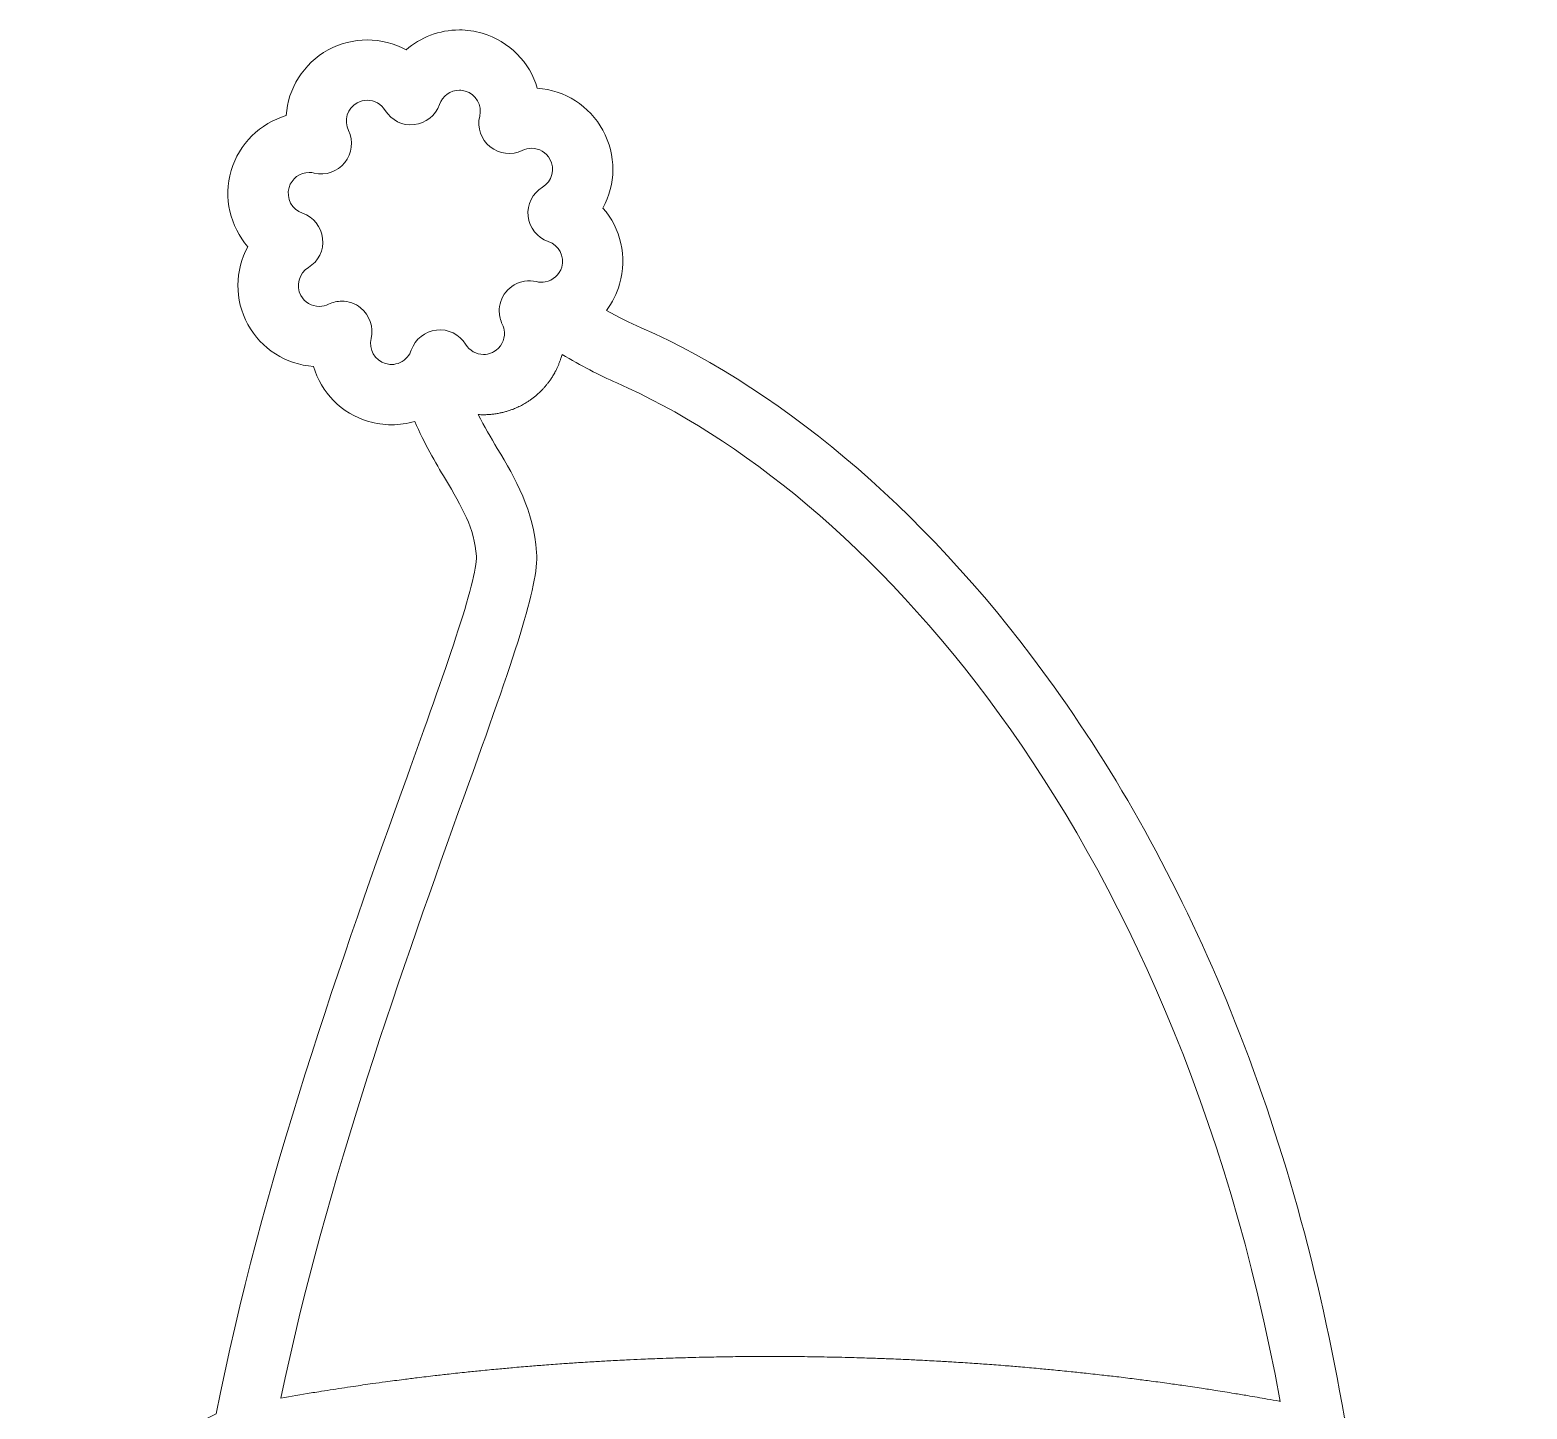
# Model space of a CAD drawing. Header units: inches. Extents: x -390 to 3958, y -1945 to 1677.
# Drawn here: x 3150 to 3958, y -832 to -87 of the extents above; entities that cross this region are included whole.
import ezdxf

# ---------------------------------------------------------------- set-up
doc = ezdxf.new("R2010")
doc.units = ezdxf.units.IN
doc.header["$MEASUREMENT"] = 0
doc.layers.add('Layer 1', color=7, linetype='Continuous')

msp = doc.modelspace()

# ---------------------------------------------------------------- linework, layer by layer
at = {"layer": 'Layer 1', "lineweight": 0}
for points, knots in [([(3878.97, -1720.53), (3932.3, -1608.59), (3958.25, -1496.93), (3958.25, -1379.51), (3958.25, -1256.51), (3929.41, -1126.08), (3870.14, -981.19), (3889.65, -968.62), (3903.31, -948.16), (3907.05, -924.85), (3910.21, -905.11), (3906.11, -884.93), (3895.49, -868.01), (3886.82, -854.2), (3874.3, -843.32), (3859.61, -836.64), (3846.35, -758.55), (3825.69, -684.54), (3798.13, -616.57), (3772.25, -552.74), (3740.21, -493.9), (3702.9, -441.7), (3638.47, -351.56), (3559.25, -282.66), (3479.83, -247.69), (3473.77, -245.02), (3467.5, -241.89), (3461.08, -238.32), (3464.23, -234.14), (3466.68, -229.37), (3468.22, -224.13), (3472.54, -209.3), (3468.7, -193.98), (3459.23, -183.05), (3466.14, -170.34), (3466.59, -154.54), (3459.17, -141), (3451.98, -127.85), (3438.61, -119.36), (3423.77, -118.31), (3419.67, -104.43), (3408.82, -92.94), (3393.99, -88.6), (3389.97, -87.42), (3385.83, -86.83), (3381.67, -86.83), (3370.85, -86.83), (3360.7, -90.82), (3352.88, -97.63), (3346.51, -94.16), (3339.3, -92.25), (3331.89, -92.25), (3324.57, -92.25), (3317.3, -94.11), (3310.86, -97.64), (3297.29, -105.06), (3289.17, -118.63), (3288.15, -133.08), (3274.14, -137.28), (3262.69, -148.35), (3258.46, -162.81), (3254.12, -177.64), (3257.96, -192.97), (3267.44, -203.91), (3260.54, -216.62), (3260.08, -232.41), (3267.5, -245.96), (3274.7, -259.1), (3288.07, -267.59), (3302.9, -268.64), (3307, -282.52), (3317.85, -294.01), (3332.69, -298.35), (3336.7, -299.53), (3340.85, -300.12), (3345, -300.12), (3349.31, -300.12), (3353.54, -299.48), (3357.58, -298.27), (3362.74, -310.24), (3368.68, -320.29), (3374.14, -329.51), (3382.96, -344.41), (3389.93, -356.17), (3390.88, -371.15), (3391.67, -383.67), (3373.1, -435.45), (3353.44, -490.27), (3320.02, -583.49), (3274.54, -710.33), (3250.35, -834.49), (3216.31, -849.25), (3195.69, -885.56), (3201.55, -922.98), (3201.56, -923.06), (3201.58, -923.16), (3201.59, -923.25), (3205.31, -946.61), (3218.98, -967.08), (3238.52, -979.66), (3178.83, -1125.16), (3149.79, -1256.1), (3149.79, -1379.51), (3149.79, -1496.93), (3175.74, -1608.59), (3229.07, -1720.53), (3221.52, -1730.53), (3214.2, -1741.68), (3206.89, -1754.38), (3179.41, -1802.13), (3171.89, -1838.36), (3183.9, -1865.15), (3192.8, -1884.99), (3211.58, -1898.03), (3239.73, -1903.9), (3269.21, -1910.05), (3297.74, -1913.17), (3324.53, -1913.17), (3379.41, -1913.17), (3427.15, -1900.18), (3462.59, -1875.6), (3495.15, -1853.02), (3514.93, -1821.71), (3516.87, -1789.7), (3517.06, -1786.73), (3517.11, -1783.74), (3517.05, -1780.76), (3529.4, -1780.96), (3541.77, -1781.07), (3554.03, -1781.07), (3566.27, -1781.07), (3578.64, -1780.96), (3590.98, -1780.76), (3590.92, -1783.74), (3590.97, -1786.72), (3591.15, -1789.7), (3593.1, -1821.71), (3612.89, -1853.02), (3645.44, -1875.6), (3680.88, -1900.18), (3728.62, -1913.17), (3783.51, -1913.17), (3810.3, -1913.17), (3838.83, -1910.05), (3868.31, -1903.9), (3896.46, -1898.03), (3915.24, -1884.99), (3924.14, -1865.15), (3936.15, -1838.36), (3928.63, -1802.13), (3901.15, -1754.38), (3893.84, -1741.68), (3886.52, -1730.53), (3878.97, -1720.53)], [0, 0, 0, 0, 1, 1, 1, 2, 2, 2, 3, 3, 3, 4, 4, 4, 5, 5, 5, 6, 6, 6, 7, 7, 7, 8, 8, 8, 9, 9, 9, 10, 10, 10, 11, 11, 11, 12, 12, 12, 13, 13, 13, 14, 14, 14, 15, 15, 15, 16, 16, 16, 17, 17, 17, 18, 18, 18, 19, 19, 19, 20, 20, 20, 21, 21, 21, 22, 22, 22, 23, 23, 23, 24, 24, 24, 25, 25, 25, 26, 26, 26, 27, 27, 27, 28, 28, 28, 29, 29, 29, 30, 30, 30, 31, 31, 31, 32, 32, 32, 33, 33, 33, 34, 34, 34, 35, 35, 35, 36, 36, 36, 37, 37, 37, 38, 38, 38, 39, 39, 39, 40, 40, 40, 41, 41, 41, 42, 42, 42, 43, 43, 43, 44, 44, 44, 45, 45, 45, 46, 46, 46, 47, 47, 47, 48, 48, 48, 49, 49, 49, 50, 50, 50, 51, 51, 51, 51]), ([(3345, -267.54), (3343.93, -267.54), (3342.86, -267.38), (3341.83, -267.08), (3336.02, -265.38), (3332.59, -259.4), (3334.01, -253.46), (3335.48, -247.34), (3333.28, -240.92), (3328.38, -236.97), (3325.43, -234.6), (3321.81, -233.38), (3318.17, -233.38), (3315.75, -233.38), (3313.32, -233.91), (3311.06, -235.01), (3309.47, -235.78), (3307.77, -236.17), (3306.03, -236.17), (3301.87, -236.17), (3298.06, -233.92), (3296.08, -230.31), (3293.17, -225.01), (3294.98, -218.35), (3300.18, -215.16), (3305.55, -211.87), (3308.54, -205.77), (3307.86, -199.51), (3307.18, -193.25), (3302.95, -187.94), (3297, -185.88), (3291.23, -183.88), (3288.03, -177.77), (3289.73, -171.96), (3291.16, -167.1), (3295.54, -163.83), (3300.64, -163.83), (3301.54, -163.83), (3302.46, -163.93), (3303.35, -164.15), (3309.48, -165.61), (3315.89, -163.42), (3319.84, -158.51), (3323.79, -153.6), (3324.55, -146.86), (3321.8, -141.2), (3319.13, -135.7), (3321.2, -129.13), (3326.51, -126.22), (3328.19, -125.3), (3330.01, -124.83), (3331.89, -124.83), (3335.89, -124.83), (3339.54, -126.88), (3341.65, -130.32), (3344.94, -135.69), (3351.04, -138.69), (3357.3, -138), (3363.56, -137.32), (3368.87, -133.09), (3370.93, -127.14), (3372.53, -122.52), (3376.85, -119.41), (3381.67, -119.41), (3382.74, -119.41), (3383.81, -119.57), (3384.85, -119.87), (3390.65, -121.57), (3394.09, -127.55), (3392.66, -133.49), (3391.2, -139.61), (3393.39, -146.03), (3398.3, -149.98), (3403.21, -153.93), (3409.95, -154.69), (3415.62, -151.94), (3417.21, -151.17), (3418.9, -150.78), (3420.64, -150.78), (3424.8, -150.78), (3428.61, -153.02), (3430.59, -156.65), (3433.5, -161.95), (3431.69, -168.6), (3426.49, -171.79), (3421.12, -175.08), (3418.13, -181.17), (3418.81, -187.44), (3419.49, -193.7), (3423.72, -199.01), (3429.67, -201.07), (3435.44, -203.07), (3438.63, -209.19), (3436.95, -214.97), (3435.73, -219.12), (3432.33, -222.17), (3428.04, -222.94), (3426.5, -223.23), (3424.88, -223.18), (3423.3, -222.8), (3421.14, -222.28), (3418.94, -222.23), (3416.83, -222.59), (3412.96, -223.24), (3409.37, -225.27), (3406.81, -228.45), (3404.35, -231.52), (3403.13, -235.3), (3403.23, -239.09), (3403.3, -241.37), (3403.83, -243.64), (3404.87, -245.77), (3405.54, -247.16), (3405.91, -248.63), (3406.01, -250.08), (3406.27, -254.36), (3404.13, -258.57), (3400.18, -260.74), (3399.79, -260.95), (3399.4, -261.13), (3399, -261.29), (3397.65, -261.84), (3396.24, -262.13), (3394.79, -262.13), (3390.84, -262.13), (3387.09, -260.02), (3385.01, -256.63), (3381.72, -251.26), (3375.63, -248.26), (3369.36, -248.95), (3363.1, -249.63), (3357.79, -253.86), (3355.73, -259.81), (3355.26, -261.15), (3354.57, -262.38), (3353.66, -263.46), (3351.49, -266.05), (3348.33, -267.54), (3345, -267.54)], [0, 0, 0, 0, 1, 1, 1, 2, 2, 2, 3, 3, 3, 4, 4, 4, 5, 5, 5, 6, 6, 6, 7, 7, 7, 8, 8, 8, 9, 9, 9, 10, 10, 10, 11, 11, 11, 12, 12, 12, 13, 13, 13, 14, 14, 14, 15, 15, 15, 16, 16, 16, 17, 17, 17, 18, 18, 18, 19, 19, 19, 20, 20, 20, 21, 21, 21, 22, 22, 22, 23, 23, 23, 24, 24, 24, 25, 25, 25, 26, 26, 26, 27, 27, 27, 28, 28, 28, 29, 29, 29, 30, 30, 30, 31, 31, 31, 32, 32, 32, 33, 33, 33, 34, 34, 34, 35, 35, 35, 36, 36, 36, 37, 37, 37, 38, 38, 38, 39, 39, 39, 40, 40, 40, 41, 41, 41, 42, 42, 42, 43, 43, 43, 44, 44, 44, 45, 45, 45, 46, 46, 46, 46]), ([(3384.11, -501.27), (3411.47, -424.99), (3424.56, -387.51), (3423.39, -369.09), (3421.95, -346.3), (3411.9, -329.33), (3402.18, -312.91), (3398.69, -307.02), (3395.15, -301.04), (3391.86, -294.61), (3391.88, -294.61), (3391.91, -294.61), (3391.93, -294.61), (3392.88, -294.67), (3393.83, -294.71), (3394.79, -294.71), (3394.83, -294.71), (3394.86, -294.7), (3394.9, -294.7), (3395.04, -294.7), (3395.19, -294.69), (3395.34, -294.69), (3396.18, -294.68), (3397.03, -294.65), (3397.87, -294.59), (3398.11, -294.57), (3398.35, -294.54), (3398.59, -294.52), (3399.35, -294.45), (3400.1, -294.37), (3400.85, -294.27), (3401.11, -294.23), (3401.37, -294.18), (3401.63, -294.14), (3402.36, -294.03), (3403.08, -293.89), (3403.8, -293.74), (3404.07, -293.68), (3404.34, -293.62), (3404.62, -293.56), (3405.32, -293.4), (3406.01, -293.22), (3406.71, -293.02), (3406.99, -292.94), (3407.27, -292.86), (3407.54, -292.78), (3408.22, -292.57), (3408.89, -292.34), (3409.56, -292.1), (3409.84, -292), (3410.12, -291.91), (3410.4, -291.8), (3411.08, -291.54), (3411.75, -291.26), (3412.41, -290.97), (3412.66, -290.86), (3412.92, -290.76), (3413.17, -290.64), (3414.07, -290.23), (3414.95, -289.79), (3415.82, -289.31), (3416.6, -288.89), (3417.35, -288.44), (3418.09, -287.97), (3418.33, -287.83), (3418.56, -287.67), (3418.79, -287.52), (3419.29, -287.19), (3419.79, -286.85), (3420.28, -286.5), (3420.53, -286.32), (3420.78, -286.14), (3421.03, -285.96), (3421.5, -285.61), (3421.95, -285.25), (3422.41, -284.88), (3422.63, -284.7), (3422.85, -284.52), (3423.07, -284.34), (3423.63, -283.87), (3424.18, -283.38), (3424.72, -282.88), (3424.8, -282.8), (3424.89, -282.72), (3424.97, -282.65), (3425.59, -282.06), (3426.17, -281.47), (3426.75, -280.85), (3426.92, -280.67), (3427.09, -280.48), (3427.26, -280.29), (3427.66, -279.85), (3428.05, -279.41), (3428.42, -278.95), (3428.62, -278.72), (3428.8, -278.49), (3428.99, -278.26), (3429.34, -277.82), (3429.68, -277.37), (3430.02, -276.92), (3430.19, -276.69), (3430.36, -276.47), (3430.52, -276.24), (3430.91, -275.69), (3431.27, -275.14), (3431.63, -274.58), (3431.72, -274.44), (3431.82, -274.31), (3431.91, -274.16), (3432.35, -273.46), (3432.76, -272.75), (3433.16, -272.03), (3433.27, -271.83), (3433.37, -271.63), (3433.48, -271.43), (3433.76, -270.89), (3434.04, -270.36), (3434.3, -269.81), (3434.42, -269.55), (3434.54, -269.29), (3434.66, -269.02), (3434.89, -268.52), (3435.11, -268.01), (3435.32, -267.49), (3435.43, -267.23), (3435.54, -266.96), (3435.64, -266.7), (3435.87, -266.12), (3436.08, -265.53), (3436.28, -264.95), (3436.34, -264.75), (3436.42, -264.56), (3436.48, -264.36), (3436.72, -263.62), (3436.94, -262.88), (3437.14, -262.13), (3447.27, -268.17), (3457.17, -273.32), (3466.7, -277.51), (3597.37, -335.04), (3767.42, -513.21), (3824.97, -827.67), (3824.76, -827.63), (3824.54, -827.59), (3824.33, -827.56), (3822.18, -827.16), (3820.03, -826.8), (3817.88, -826.41), (3814.33, -825.79), (3810.79, -825.15), (3807.23, -824.55), (3804.84, -824.14), (3802.44, -823.76), (3800.04, -823.37), (3796.7, -822.82), (3793.37, -822.27), (3790.02, -821.74), (3787.51, -821.34), (3784.98, -820.97), (3782.46, -820.59), (3779.21, -820.09), (3775.97, -819.6), (3772.71, -819.13), (3770.12, -818.75), (3767.52, -818.4), (3764.93, -818.04), (3761.72, -817.59), (3758.51, -817.14), (3755.29, -816.72), (3752.66, -816.37), (3750.01, -816.03), (3747.37, -815.7), (3744.18, -815.29), (3740.98, -814.89), (3737.78, -814.5), (3735.11, -814.18), (3732.43, -813.87), (3729.74, -813.57), (3726.55, -813.2), (3723.36, -812.84), (3720.16, -812.49), (3717.47, -812.2), (3714.77, -811.92), (3712.06, -811.64), (3708.86, -811.31), (3705.66, -810.99), (3702.45, -810.68), (3699.74, -810.42), (3697.03, -810.16), (3694.31, -809.91), (3691.09, -809.62), (3687.86, -809.34), (3684.64, -809.07), (3681.92, -808.84), (3679.21, -808.61), (3676.49, -808.39), (3673.24, -808.13), (3669.98, -807.89), (3666.72, -807.65), (3664.01, -807.45), (3661.3, -807.26), (3658.59, -807.07), (3655.3, -806.85), (3652, -806.64), (3648.7, -806.44), (3646.01, -806.28), (3643.32, -806.11), (3640.62, -805.96), (3637.27, -805.77), (3633.91, -805.6), (3630.55, -805.43), (3627.9, -805.3), (3625.25, -805.16), (3622.59, -805.04), (3619.14, -804.88), (3615.68, -804.75), (3612.22, -804.62), (3609.65, -804.52), (3607.07, -804.41), (3604.49, -804.33), (3600.86, -804.21), (3597.22, -804.11), (3593.58, -804.01), (3591.17, -803.95), (3588.76, -803.87), (3586.34, -803.82), (3582.3, -803.73), (3578.25, -803.67), (3574.19, -803.61), (3572.17, -803.58), (3570.15, -803.53), (3568.12, -803.51), (3562.04, -803.44), (3555.95, -803.4), (3549.85, -803.4), (3543.97, -803.4), (3538.09, -803.44), (3532.22, -803.5), (3530.28, -803.52), (3528.35, -803.57), (3526.41, -803.59), (3522.48, -803.65), (3518.56, -803.71), (3514.64, -803.79), (3512.32, -803.84), (3510, -803.91), (3507.69, -803.97), (3504.16, -804.06), (3500.63, -804.15), (3497.11, -804.27), (3494.64, -804.35), (3492.17, -804.45), (3489.7, -804.54), (3486.35, -804.66), (3482.99, -804.79), (3479.65, -804.93), (3477.1, -805.04), (3474.56, -805.17), (3472.01, -805.29), (3468.75, -805.45), (3465.5, -805.61), (3462.25, -805.79), (3459.66, -805.93), (3457.07, -806.08), (3454.49, -806.24), (3451.29, -806.43), (3448.09, -806.62), (3444.9, -806.83), (3442.3, -807), (3439.7, -807.18), (3437.1, -807.37), (3433.93, -807.59), (3430.77, -807.82), (3427.62, -808.07), (3425.01, -808.27), (3422.42, -808.47), (3419.82, -808.69), (3416.67, -808.94), (3413.53, -809.21), (3410.39, -809.49), (3407.8, -809.72), (3405.22, -809.95), (3402.64, -810.19), (3399.49, -810.48), (3396.35, -810.79), (3393.22, -811.1), (3390.66, -811.36), (3388.1, -811.61), (3385.55, -811.88), (3382.39, -812.21), (3379.24, -812.56), (3376.09, -812.91), (3373.58, -813.19), (3371.07, -813.47), (3368.56, -813.76), (3365.36, -814.13), (3362.16, -814.53), (3358.97, -814.92), (3356.53, -815.22), (3354.1, -815.51), (3351.67, -815.82), (3348.37, -816.25), (3345.09, -816.69), (3341.8, -817.13), (3339.49, -817.45), (3337.18, -817.75), (3334.87, -818.07), (3331.37, -818.56), (3327.88, -819.08), (3324.38, -819.59), (3322.31, -819.9), (3320.24, -820.19), (3318.18, -820.51), (3314.01, -821.14), (3309.86, -821.8), (3305.71, -822.47), (3304.34, -822.69), (3302.96, -822.9), (3301.59, -823.12), (3296.15, -824.02), (3290.72, -824.94), (3285.31, -825.89), (3309.67, -708.87), (3352.38, -589.75), (3384.11, -501.27)], [0, 0, 0, 0, 1, 1, 1, 2, 2, 2, 3, 3, 3, 4, 4, 4, 5, 5, 5, 6, 6, 6, 7, 7, 7, 8, 8, 8, 9, 9, 9, 10, 10, 10, 11, 11, 11, 12, 12, 12, 13, 13, 13, 14, 14, 14, 15, 15, 15, 16, 16, 16, 17, 17, 17, 18, 18, 18, 19, 19, 19, 20, 20, 20, 21, 21, 21, 22, 22, 22, 23, 23, 23, 24, 24, 24, 25, 25, 25, 26, 26, 26, 27, 27, 27, 28, 28, 28, 29, 29, 29, 30, 30, 30, 31, 31, 31, 32, 32, 32, 33, 33, 33, 34, 34, 34, 35, 35, 35, 36, 36, 36, 37, 37, 37, 38, 38, 38, 39, 39, 39, 40, 40, 40, 41, 41, 41, 42, 42, 42, 43, 43, 43, 44, 44, 44, 45, 45, 45, 46, 46, 46, 47, 47, 47, 48, 48, 48, 49, 49, 49, 50, 50, 50, 51, 51, 51, 52, 52, 52, 53, 53, 53, 54, 54, 54, 55, 55, 55, 56, 56, 56, 57, 57, 57, 58, 58, 58, 59, 59, 59, 60, 60, 60, 61, 61, 61, 62, 62, 62, 63, 63, 63, 64, 64, 64, 65, 65, 65, 66, 66, 66, 67, 67, 67, 68, 68, 68, 69, 69, 69, 70, 70, 70, 71, 71, 71, 72, 72, 72, 73, 73, 73, 74, 74, 74, 75, 75, 75, 76, 76, 76, 77, 77, 77, 78, 78, 78, 79, 79, 79, 80, 80, 80, 81, 81, 81, 82, 82, 82, 83, 83, 83, 84, 84, 84, 85, 85, 85, 86, 86, 86, 87, 87, 87, 88, 88, 88, 89, 89, 89, 90, 90, 90, 91, 91, 91, 92, 92, 92, 93, 93, 93, 94, 94, 94, 95, 95, 95, 96, 96, 96, 97, 97, 97, 98, 98, 98, 99, 99, 99, 100, 100, 100, 101, 101, 101, 102, 102, 102, 103, 103, 103, 104, 104, 104, 105, 105, 105, 106, 106, 106, 107, 107, 107, 108, 108, 108, 108])]:
    msp.add_open_spline(points, degree=3, knots=knots, dxfattribs=at)

doc.saveas('drawing.dxf')
